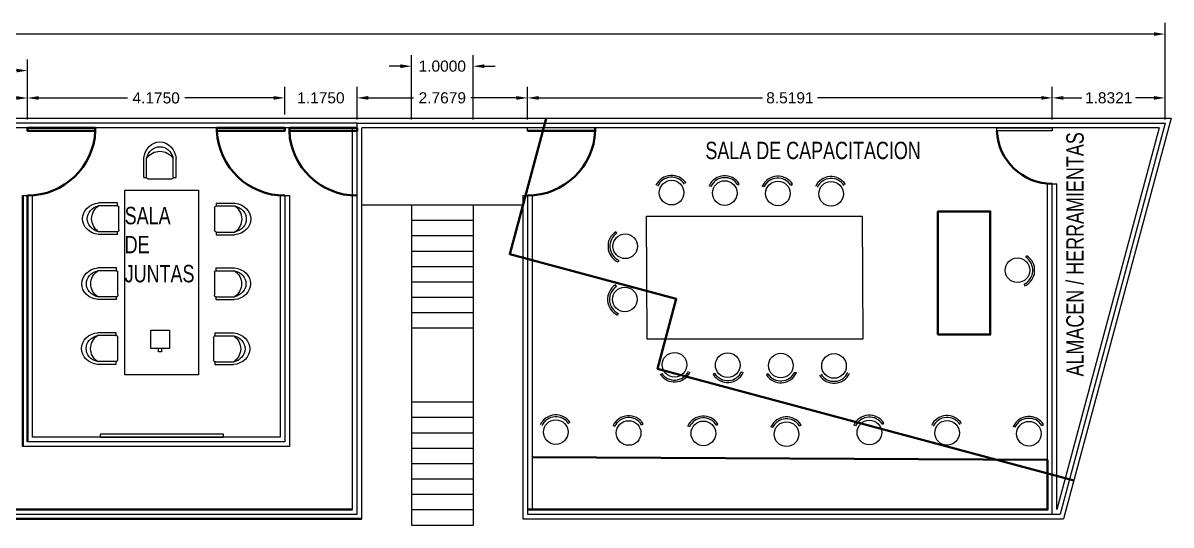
# Model space of a CAD drawing. Header units: millimetres. Extents: x 1263 to 1705, y 1248 to 1444.
# Drawn here: x 1488.14 to 1506.78, y 1388.21 to 1396.36 of the extents above; entities that cross this region are included whole.
import ezdxf
from ezdxf.lldxf.tags import DXFTag

# ---------------------------------------------------------------- set-up
doc = ezdxf.new("R2010")
doc.units = ezdxf.units.MM
doc.header["$PDMODE"] = 34
for name, color, linetype in [('1- muro de carga', 5, 'Continuous'), ('Mezanine', 6, 'Continuous'), ('mobiliario', 8, 'Continuous'), ('MUEBLES', 43, 'Continuous')]:
    doc.layers.add(name, color=color, linetype=linetype)
doc.layers.add('muros', color=5, linetype='Continuous', lineweight=50)
doc.styles.add('ARRAY BASE$0$STYLE1', font='swissc.ttf', dxfattribs={"width": 0.9})
doc.styles.get("Standard").update_dxf_attribs({"font": 'arial.ttf'})
tags = doc.linetypes.add('ARRAY BASE$0$CACHE', pattern=[0.24, 0.12, -0.12]).pattern_tags.tags
tags[6:7] = [DXFTag(74, 4), DXFTag(75, 0), DXFTag(340, '0'), DXFTag(46, 1.0), DXFTag(50, 0.0), DXFTag(44, 0.0), DXFTag(45, 0.0)]
tags[4:5] = [DXFTag(74, 4), DXFTag(75, 0), DXFTag(340, '0'), DXFTag(46, 1.0), DXFTag(50, 0.0), DXFTag(44, 0.0), DXFTag(45, 0.0)]
doc.dimstyles.get("Standard").update_dxf_attribs({"dimtxt": 0.18, "dimasz": 0.18, "dimexe": 0.18, "dimexo": 0.0625, "dimgap": 0.09, "dimtad": 0, "dimtih": 1, "dimtoh": 1, "dimdec": 4, "dimzin": 0, "dimdsep": 46, "dimtxsty": 'Standard', "dimcen": 0.09, "dimadec": 0, "dimazin": 0, "dimtfac": 1, "dimtdec": 4, "dimtofl": 0, "dimtmove": 0, "dimatfit": 3, "dimfxl": 1, "dimtolj": 1, "dimtzin": 0, "dimarcsym": 0})

# ---------------------------------------------------------------- blocks, each defined once
blk = doc.blocks.new('*D132')
at = {"color": 0, "lineweight": -2, "transparency": 16777216}
for p, q in [((1493.564, 1394.793), (1493.564, 1395.322)), ((1496.331, 1394.793), (1496.331, 1395.322)), ((1493.744, 1395.142), (1494.482, 1395.142)), ((1496.151, 1395.142), (1495.413, 1395.142))]:
    blk.add_line(p, q, dxfattribs=at)
at = {"color": 0, "transparency": 16777216}
for points in [[(1493.744, 1395.172), (1493.744, 1395.112), (1493.564, 1395.142)], [(1496.151, 1395.172), (1496.151, 1395.112), (1496.331, 1395.142)]]:
    blk.add_solid(points, dxfattribs=at)
at = {"layer": 'Defpoints', "color": 0, "transparency": 16777216}
for p in [(1496.331, 1395.142), (1493.564, 1394.731), (1496.331, 1394.731)]:
    blk.add_point(p, dxfattribs=at)
at = {"color": 0, "transparency": 16777216, "insert": (1494.947, 1395.142), "char_height": 0.18, "attachment_point": 5}
blk.add_mtext('\\A1;2.7679', dxfattribs=at)
blk = doc.blocks.new('*D133')
at = {"color": 0, "lineweight": -2, "transparency": 16777216}
for p, q in [((1496.331, 1394.874), (1496.331, 1395.322)), ((1504.851, 1394.793), (1504.851, 1395.322)), ((1496.511, 1395.142), (1500.145, 1395.142)), ((1504.671, 1395.142), (1501.037, 1395.142))]:
    blk.add_line(p, q, dxfattribs=at)
at = {"color": 0, "transparency": 16777216}
for points in [[(1496.511, 1395.172), (1496.511, 1395.112), (1496.331, 1395.142)], [(1504.671, 1395.172), (1504.671, 1395.112), (1504.851, 1395.142)]]:
    blk.add_solid(points, dxfattribs=at)
at = {"layer": 'Defpoints', "color": 0, "transparency": 16777216}
for p in [(1504.851, 1395.142), (1496.331, 1394.812), (1504.851, 1394.731)]:
    blk.add_point(p, dxfattribs=at)
at = {"color": 0, "transparency": 16777216, "insert": (1500.591, 1395.142), "char_height": 0.18, "attachment_point": 5}
blk.add_mtext('\\A1;8.5191', dxfattribs=at)
blk = doc.blocks.new('*D110')
at = {"color": 0, "lineweight": -2, "transparency": 16777216}
for p, q in [((1504.851, 1394.876), (1504.85, 1395.322)), ((1506.683, 1394.876), (1506.683, 1395.322)), ((1505.03, 1395.142), (1505.329, 1395.142)), ((1506.503, 1395.142), (1506.204, 1395.142))]:
    blk.add_line(p, q, dxfattribs=at)
at = {"color": 0, "transparency": 16777216}
for points in [[(1505.03, 1395.172), (1505.03, 1395.112), (1504.851, 1395.142)], [(1506.503, 1395.172), (1506.503, 1395.112), (1506.683, 1395.142)]]:
    blk.add_solid(points, dxfattribs=at)
at = {"layer": 'Defpoints', "color": 0, "transparency": 16777216}
for p in [(1506.683, 1395.142), (1504.851, 1394.814), (1506.683, 1394.814)]:
    blk.add_point(p, dxfattribs=at)
at = {"color": 0, "transparency": 16777216, "insert": (1505.767, 1395.142), "char_height": 0.18, "attachment_point": 5}
blk.add_mtext('\\A1;1.8321', dxfattribs=at)
blk = doc.blocks.new('*D135')
at = {"color": 0, "lineweight": -2, "transparency": 16777216}
for p, q in [((1481.863, 1394.793), (1481.863, 1395.766)), ((1488.214, 1394.793), (1488.214, 1395.766)), ((1482.043, 1395.586), (1484.592, 1395.586)), ((1488.034, 1395.586), (1485.485, 1395.586))]:
    blk.add_line(p, q, dxfattribs=at)
at = {"color": 0, "transparency": 16777216}
for points in [[(1482.043, 1395.616), (1482.043, 1395.556), (1481.863, 1395.586)], [(1488.034, 1395.616), (1488.034, 1395.556), (1488.214, 1395.586)]]:
    blk.add_solid(points, dxfattribs=at)
at = {"layer": 'Defpoints', "color": 0, "transparency": 16777216}
for p in [(1488.214, 1395.586), (1481.863, 1394.731), (1488.214, 1394.731)]:
    blk.add_point(p, dxfattribs=at)
at = {"color": 0, "transparency": 16777216, "insert": (1485.038, 1395.586), "char_height": 0.18, "attachment_point": 5}
blk.add_mtext('\\A1;6.3501', dxfattribs=at)
blk = doc.blocks.new('*D111')
at = {"color": 0, "lineweight": -2, "transparency": 16777216}
for p, q in [((1485.039, 1394.872), (1485.038, 1395.32)), ((1488.214, 1394.873), (1488.213, 1395.321)), ((1485.218, 1395.14), (1486.163, 1395.14)), ((1488.033, 1395.141), (1487.089, 1395.141))]:
    blk.add_line(p, q, dxfattribs=at)
at = {"color": 0, "transparency": 16777216}
for points in [[(1485.218, 1395.17), (1485.218, 1395.11), (1485.038, 1395.14)], [(1488.033, 1395.171), (1488.033, 1395.111), (1488.213, 1395.141)]]:
    blk.add_solid(points, dxfattribs=at)
at = {"layer": 'Defpoints', "color": 0, "transparency": 16777216}
for p in [(1488.213, 1395.141), (1485.039, 1394.81), (1488.214, 1394.81)]:
    blk.add_point(p, dxfattribs=at)
at = {"color": 0, "transparency": 16777216, "insert": (1486.626, 1395.141), "char_height": 0.18, "attachment_point": 5}
blk.add_mtext('\\A1;3.1750', dxfattribs=at)
blk = doc.blocks.new('*D136')
at = {"color": 0, "lineweight": -2, "transparency": 16777216}
for p, q in [((1488.214, 1394.873), (1488.213, 1395.321)), ((1492.389, 1394.874), (1492.388, 1395.322)), ((1488.393, 1395.141), (1489.834, 1395.141)), ((1492.208, 1395.142), (1490.768, 1395.141))]:
    blk.add_line(p, q, dxfattribs=at)
at = {"color": 0, "transparency": 16777216}
for points in [[(1488.393, 1395.171), (1488.393, 1395.111), (1488.213, 1395.141)], [(1492.208, 1395.172), (1492.208, 1395.112), (1492.388, 1395.142)]]:
    blk.add_solid(points, dxfattribs=at)
at = {"layer": 'Defpoints', "color": 0, "transparency": 16777216}
for p in [(1492.388, 1395.142), (1488.214, 1394.81), (1492.389, 1394.811)]:
    blk.add_point(p, dxfattribs=at)
at = {"color": 0, "transparency": 16777216, "insert": (1490.301, 1395.141), "char_height": 0.18, "attachment_point": 5}
blk.add_mtext('\\A1;4.1750', dxfattribs=at)
blk = doc.blocks.new('*D112')
at = {"color": 0, "lineweight": -2, "transparency": 16777216}
for p, q in [((1492.389, 1394.874), (1492.388, 1395.322)), ((1493.564, 1394.874), (1493.563, 1395.322)), ((1492.208, 1395.142), (1492.028, 1395.142)), ((1493.743, 1395.142), (1493.923, 1395.142))]:
    blk.add_line(p, q, dxfattribs=at)
at = {"color": 0, "transparency": 16777216}
for points in [[(1492.208, 1395.172), (1492.208, 1395.112), (1492.388, 1395.142)], [(1493.743, 1395.172), (1493.743, 1395.112), (1493.563, 1395.142)]]:
    blk.add_solid(points, dxfattribs=at)
at = {"layer": 'Defpoints', "color": 0, "transparency": 16777216}
for p in [(1493.563, 1395.142), (1492.389, 1394.811), (1493.564, 1394.811)]:
    blk.add_point(p, dxfattribs=at)
at = {"color": 0, "transparency": 16777216, "insert": (1492.976, 1395.142), "char_height": 0.18, "attachment_point": 5}
blk.add_mtext('\\A1;1.1750', dxfattribs=at)
blk = doc.blocks.new('*D137')
at = {"color": 0, "lineweight": -2, "transparency": 16777216}
for p, q in [((1462.864, 1394.793), (1462.864, 1396.359)), ((1506.682, 1394.793), (1506.682, 1396.359)), ((1463.044, 1396.179), (1484.236, 1396.179)), ((1506.502, 1396.179), (1485.31, 1396.179))]:
    blk.add_line(p, q, dxfattribs=at)
at = {"color": 0, "transparency": 16777216}
for points in [[(1463.044, 1396.209), (1463.044, 1396.149), (1462.864, 1396.179)], [(1506.502, 1396.209), (1506.502, 1396.149), (1506.682, 1396.179)]]:
    blk.add_solid(points, dxfattribs=at)
at = {"layer": 'Defpoints', "color": 0, "transparency": 16777216}
for p in [(1506.682, 1396.179), (1462.864, 1394.731), (1506.682, 1394.731)]:
    blk.add_point(p, dxfattribs=at)
at = {"color": 0, "transparency": 16777216, "insert": (1484.773, 1396.179), "char_height": 0.18, "attachment_point": 5}
blk.add_mtext('\\A1;43.8186', dxfattribs=at)
blk = doc.blocks.new('*D140')
at = {"color": 0, "lineweight": -2, "transparency": 16777216}
for p, q in [((1494.447, 1394.793), (1494.447, 1395.837)), ((1495.447, 1394.793), (1495.447, 1395.837)), ((1494.267, 1395.657), (1494.087, 1395.657)), ((1495.627, 1395.657), (1495.807, 1395.657))]:
    blk.add_line(p, q, dxfattribs=at)
at = {"color": 0, "transparency": 16777216}
for points in [[(1494.267, 1395.687), (1494.267, 1395.627), (1494.447, 1395.657)], [(1495.627, 1395.687), (1495.627, 1395.627), (1495.447, 1395.657)]]:
    blk.add_solid(points, dxfattribs=at)
at = {"layer": 'Defpoints', "color": 0, "transparency": 16777216}
for p in [(1495.447, 1395.657), (1494.447, 1394.731), (1495.447, 1394.731)]:
    blk.add_point(p, dxfattribs=at)
at = {"color": 0, "transparency": 16777216, "insert": (1494.947, 1395.657), "char_height": 0.18, "attachment_point": 5}
blk.add_mtext('\\A1;1.0000', dxfattribs=at)

msp = doc.modelspace()

# ---------------------------------------------------------------- linework, layer by layer
at = {"color": 6}
for p, q in [((1506.68217, 1394.73073), (1504.98069, 1388.38073)), ((1504.85078, 1388.38073), (1504.85058, 1393.74697)), ((1496.33143, 1393.55573), (1496.33143, 1388.38073)), ((1496.33143, 1388.38073), (1504.98069, 1388.38073))]:
    msp.add_line(p, q, dxfattribs=at)
at = {"color": 5}
for p, q in [((1506.77946, 1394.81392), (1505.03559, 1388.30573)), ((1506.62946, 1394.81392), (1506.62943, 1394.81382)), ((1506.58707, 1394.65573), (1504.92578, 1388.45573)), ((1504.77578, 1388.45573), (1504.77578, 1393.74697)), ((1504.77578, 1393.74697), (1504.92578, 1393.74697)), ((1504.92578, 1388.45573), (1504.92578, 1393.74697)), ((1496.25643, 1393.55573), (1496.25643, 1388.30573)), ((1496.40643, 1393.55829), (1496.40643, 1388.45573)), ((1496.40643, 1388.45573), (1504.77578, 1388.45573)), ((1496.25643, 1388.30573), (1505.03559, 1388.30573))]:
    msp.add_line(p, q, dxfattribs=at)
for p, q in [((1496.33143, 1394.60573), (1496.33143, 1394.65573)), ((1503.95093, 1394.65573), (1504.85078, 1394.65573)), ((1504.85078, 1394.65573), (1504.85093, 1394.60573)), ((1496.40643, 1389.30573), (1496.40643, 1388.45573))]:
    msp.add_line(p, q)
msp.add_lwpolyline([(1501.76301, 1393.22335), (1501.77371, 1391.22335), (1498.27371, 1391.22335), (1498.26301, 1393.22335)], close=True)
at = {"layer": '1- muro de carga', "lineweight": 25}
msp.add_line((1462.78852, 1394.80573), (1506.77946, 1394.81392), dxfattribs=at)
at = {"layer": 'Mezanine', "ltscale": 2}
for p, q in [((1493.56352, 1394.73073), (1462.86352, 1394.73073)), ((1493.63852, 1393.40573), (1496.25643, 1393.40573)), ((1494.44747, 1393.40573), (1494.44747, 1388.20573)), ((1495.44747, 1393.40573), (1495.44747, 1388.20573)), ((1494.44747, 1393.15573), (1495.44747, 1393.15573)), ((1494.44747, 1392.90573), (1495.44747, 1392.90573)), ((1494.44747, 1392.65573), (1495.44747, 1392.65573)), ((1494.44747, 1392.40573), (1495.44747, 1392.40573)), ((1494.44747, 1392.15573), (1495.44747, 1392.15573)), ((1494.44747, 1391.90573), (1495.44747, 1391.90573)), ((1494.44747, 1391.65573), (1495.44747, 1391.65573)), ((1494.44747, 1391.40573), (1495.44747, 1391.40573)), ((1494.44747, 1390.20573), (1495.44747, 1390.20573)), ((1494.44747, 1389.95573), (1495.44747, 1389.95573)), ((1494.44747, 1389.70573), (1495.44747, 1389.70573)), ((1494.44747, 1389.45573), (1495.44747, 1389.45573)), ((1494.44747, 1389.20573), (1495.44747, 1389.20573)), ((1494.44747, 1388.95573), (1495.44747, 1388.95573)), ((1494.44747, 1388.70573), (1495.44747, 1388.70573)), ((1494.44747, 1388.45573), (1495.44747, 1388.45573)), ((1494.44747, 1388.20573), (1495.44747, 1388.20573))]:
    msp.add_line(p, q, dxfattribs=at)
at = {"layer": 'Mezanine', "color": 6, "ltscale": 2}
for p, q in [((1493.56352, 1394.73073), (1506.68217, 1394.73073)), ((1493.56352, 1388.38073), (1493.56352, 1394.73073)), ((1492.38852, 1394.65573), (1492.38852, 1394.60454)), ((1493.56352, 1394.65573), (1493.56352, 1394.60454)), ((1488.21352, 1389.55573), (1488.21352, 1393.5571)), ((1492.38852, 1393.55454), (1492.38852, 1389.55573)), ((1492.38852, 1389.55573), (1488.21352, 1389.55573)), ((1474.26608, 1388.38073), (1493.56352, 1388.38073))]:
    msp.add_line(p, q, dxfattribs=at)
at = {"layer": 'Mezanine', "color": 5, "ltscale": 2}
for p, q in [((1496.63206, 1394.80759), (1496.63206, 1394.80759)), ((1493.48852, 1394.65573), (1485.11352, 1394.65573)), ((1493.48852, 1388.45573), (1493.48852, 1394.65573)), ((1506.58707, 1394.65573), (1493.63852, 1394.65573)), ((1493.63852, 1388.30573), (1493.63852, 1394.65573)), ((1488.13852, 1393.5571), (1488.28852, 1393.5571)), ((1488.28852, 1393.5571), (1488.28852, 1389.63073)), ((1492.31352, 1393.5571), (1492.31352, 1389.63073)), ((1492.31352, 1393.5571), (1492.46352, 1393.5571)), ((1492.46352, 1393.5571), (1492.46352, 1389.48073)), ((1496.25643, 1393.55573), (1496.40643, 1393.55573)), ((1492.31352, 1389.63073), (1488.28852, 1389.63073)), ((1492.46352, 1389.48073), (1488.13852, 1389.4834))]:
    msp.add_line(p, q, dxfattribs=at)
at = {"layer": 'Mezanine', "color": 7, "ltscale": 2}
for p, q in [((1497.43143, 1394.65573), (1496.33143, 1394.65573)), ((1503.95093, 1394.60573), (1503.95093, 1394.65573)), ((1504.85093, 1394.60573), (1503.95093, 1394.60573)), ((1489.79014, 1390.64323), (1489.79014, 1393.64323)), ((1489.79014, 1393.64323), (1490.99014, 1393.64323)), ((1490.99014, 1393.64323), (1490.99014, 1390.64323)), ((1490.21514, 1391.07068), (1490.21514, 1391.37068)), ((1490.21514, 1391.37068), (1490.51514, 1391.37068)), ((1490.51514, 1391.37068), (1490.51514, 1391.07068)), ((1490.51514, 1391.07068), (1490.21514, 1391.07068)), ((1490.34014, 1391.02068), (1490.34014, 1391.07068)), ((1490.39014, 1391.02068), (1490.34014, 1391.02068)), ((1490.39014, 1391.07068), (1490.39014, 1391.02068)), ((1490.99014, 1390.64323), (1489.79014, 1390.64323)), ((1491.39625, 1389.68073), (1489.39625, 1389.68073)), ((1489.39625, 1389.63073), (1489.39625, 1389.68073)), ((1489.39625, 1389.63073), (1491.39625, 1389.63073)), ((1491.39625, 1389.63073), (1491.39625, 1389.68073))]:
    msp.add_line(p, q, dxfattribs=at)
at = {"layer": 'mobiliario', "color": 7}
for points in [[(1499.30711, 1393.70324), (1499.27996, 1393.71599)], [(1499.7437, 1393.73207), (1499.76894, 1393.74829)], [(1500.17031, 1393.69666), (1500.14316, 1393.70942)], [(1500.60689, 1393.72549), (1500.63213, 1393.74171)], [(1497.78203, 1392.94283), (1497.76581, 1392.96807)], [(1497.81086, 1392.50624), (1497.7981, 1392.47909)], [(1504.42099, 1392.55382), (1504.4372, 1392.57906)], [(1504.39216, 1392.11724), (1504.40491, 1392.09009)], [(1497.77546, 1392.07963), (1497.75924, 1392.10487)], [(1497.80429, 1391.64305), (1497.79153, 1391.6159)], [(1499.37055, 1390.66706), (1499.34531, 1390.65084)], [(1499.80713, 1390.69589), (1499.83428, 1390.68313)], [(1500.23374, 1390.66048), (1500.20851, 1390.64427)], [(1500.67033, 1390.68932), (1500.69748, 1390.67656)], [(1497.74648, 1389.80678), (1497.71933, 1389.81954)], [(1498.18306, 1389.83562), (1498.2083, 1389.85183)], [(1498.96017, 1389.80096), (1498.93302, 1389.81372)], [(1499.39676, 1389.82979), (1499.42199, 1389.84601)], [(1500.30995, 1389.78781), (1500.2828, 1389.80057)], [(1500.74654, 1389.81664), (1500.77177, 1389.83286)], [(1501.6555, 1389.81487), (1501.62835, 1389.82763)], [(1502.09209, 1389.8437), (1502.11732, 1389.85992)], [(1504.24509, 1389.79514), (1504.21794, 1389.8079)], [(1504.68167, 1389.82397), (1504.70691, 1389.84019)]]:
    msp.add_lwpolyline(points, dxfattribs=at)
for centre in [(1498.67018, 1393.60349), (1499.53338, 1393.59691), (1500.39657, 1393.59034), (1501.25977, 1393.58376), (1497.91718, 1392.73251), (1504.28583, 1392.3435), (1497.91061, 1391.86931), (1498.71767, 1390.80879), (1499.58087, 1390.80221), (1500.44406, 1390.79564), (1501.30726, 1390.78906), (1496.78978, 1389.71513), (1497.97274, 1389.70046), (1499.18644, 1389.69464), (1500.53622, 1389.68149), (1501.88177, 1389.70855), (1503.14318, 1389.70275), (1504.47135, 1389.68882)]:
    msp.add_circle(centre, 0.2, dxfattribs=at)
for centre, radius, start, end in [((1498.67018, 1393.60349), 0.28, 32.725104, 154.831473), ((1498.67018, 1393.60349), 0.25, 32.725104, 154.831473), ((1499.53338, 1393.59691), 0.28, 32.725104, 154.831473), ((1499.53338, 1393.59691), 0.25, 32.725104, 154.831473), ((1500.39657, 1393.59034), 0.28, 32.725104, 154.831473), ((1500.39657, 1393.59034), 0.25, 32.725104, 154.831473), ((1501.25977, 1393.58376), 0.28, 32.725104, 154.831473), ((1501.25977, 1393.58376), 0.25, 32.725104, 154.831473), ((1497.91718, 1392.73251), 0.28, 122.725104, 244.831473), ((1497.91718, 1392.73251), 0.25, 122.725104, 244.831473), ((1504.28583, 1392.3435), 0.25, 295.168527, 57.274896), ((1504.28583, 1392.3435), 0.28, 295.168527, 57.274896), ((1497.91061, 1391.86931), 0.28, 122.725104, 244.831473), ((1497.91061, 1391.86931), 0.25, 122.725104, 244.831473), ((1498.71767, 1390.80879), 0.28, 212.725104, 334.831473), ((1498.71767, 1390.80879), 0.25, 212.725104, 334.831473), ((1499.58087, 1390.80221), 0.28, 212.725104, 334.831473), ((1499.58087, 1390.80221), 0.25, 212.725104, 334.831473), ((1500.44406, 1390.79564), 0.28, 212.725104, 334.831473), ((1500.44406, 1390.79564), 0.25, 212.725104, 334.831473), ((1501.30726, 1390.78906), 0.28, 212.725104, 334.831473), ((1501.30726, 1390.78906), 0.25, 212.725104, 334.831473), ((1496.78978, 1389.71513), 0.28, 32.725104, 154.831473), ((1496.78978, 1389.71513), 0.25, 32.725104, 154.831473), ((1497.97274, 1389.70046), 0.28, 32.725104, 154.831473), ((1497.97274, 1389.70046), 0.25, 32.725104, 154.831473), ((1499.18644, 1389.69464), 0.28, 32.725104, 154.831473), ((1499.18644, 1389.69464), 0.25, 32.725104, 154.831473), ((1500.53622, 1389.68149), 0.28, 32.725104, 154.831473), ((1500.53622, 1389.68149), 0.25, 32.725104, 154.831473), ((1501.88177, 1389.70855), 0.28, 32.725104, 154.831473), ((1501.88177, 1389.70855), 0.25, 32.725104, 154.831473), ((1503.14318, 1389.70275), 0.28, 32.725104, 154.831473), ((1503.14318, 1389.70275), 0.25, 32.725104, 154.831473), ((1504.47135, 1389.68882), 0.28, 32.725104, 154.831473), ((1504.47135, 1389.68882), 0.25, 32.725104, 154.831473)]:
    msp.add_arc(centre, radius, start, end, dxfattribs=at)
at = {"layer": 'MUEBLES', "color": 7}
for p, q in [((1490.09949, 1393.84959), (1490.09949, 1394.16119)), ((1490.14581, 1393.85621), (1490.14581, 1394.16119)), ((1490.57814, 1393.85621), (1490.57814, 1394.16119)), ((1490.62446, 1393.84959), (1490.62446, 1394.15791)), ((1490.09949, 1393.84959), (1490.14581, 1393.84959)), ((1490.17206, 1393.82621), (1490.55189, 1393.82621)), ((1490.57769, 1393.84959), (1490.62446, 1393.84959)), ((1489.67193, 1393.43665), (1489.36977, 1393.43665)), ((1489.67193, 1393.39082), (1489.67193, 1393.43665)), ((1491.27327, 1393.43264), (1491.57864, 1393.43264)), ((1491.27327, 1393.43264), (1491.27327, 1393.38724)), ((1489.66543, 1393.39126), (1489.36656, 1393.39126)), ((1489.69483, 1392.9933), (1489.69483, 1393.36553)), ((1491.25037, 1393.36151), (1491.25037, 1392.98928)), ((1491.27977, 1393.38724), (1491.57864, 1393.38724)), ((1489.66543, 1392.96757), (1489.36656, 1392.96757)), ((1489.67193, 1392.92218), (1489.36656, 1392.92218)), ((1489.67193, 1392.92218), (1489.67193, 1392.96757)), ((1491.27327, 1392.964), (1491.27327, 1392.91816)), ((1491.27327, 1392.91816), (1491.57543, 1392.91816)), ((1491.27977, 1392.96356), (1491.57864, 1392.96356)), ((1489.652, 1392.33527), (1489.35313, 1392.33527)), ((1489.6585, 1392.38067), (1489.35634, 1392.38067)), ((1489.6585, 1392.33483), (1489.6585, 1392.38067)), ((1489.6814, 1391.93731), (1489.6814, 1392.30955)), ((1491.24622, 1392.30955), (1491.24622, 1391.93731)), ((1491.26913, 1392.38067), (1491.57449, 1392.38067)), ((1491.26913, 1392.38067), (1491.26913, 1392.33527)), ((1491.27562, 1392.33527), (1491.57449, 1392.33527)), ((1489.652, 1391.91159), (1489.35313, 1391.91159)), ((1489.6585, 1391.86619), (1489.35313, 1391.86619)), ((1489.6585, 1391.86619), (1489.6585, 1391.91159)), ((1491.26913, 1391.91203), (1491.26913, 1391.86619)), ((1491.26913, 1391.86619), (1491.57128, 1391.86619)), ((1491.27562, 1391.91159), (1491.57449, 1391.91159)), ((1489.64786, 1391.28331), (1489.34898, 1391.28331)), ((1489.65435, 1391.3287), (1489.3522, 1391.3287)), ((1489.65435, 1391.28287), (1489.65435, 1391.3287)), ((1489.67726, 1390.88535), (1489.67726, 1391.25758)), ((1491.23279, 1391.25356), (1491.23279, 1390.88133)), ((1491.2557, 1391.32468), (1491.56106, 1391.32468)), ((1491.2557, 1391.32468), (1491.2557, 1391.27929)), ((1491.26219, 1391.27929), (1491.56106, 1391.27929)), ((1489.64786, 1390.85962), (1489.34898, 1390.85962)), ((1489.65435, 1390.81423), (1489.34898, 1390.81423)), ((1489.65435, 1390.81423), (1489.65435, 1390.85962)), ((1491.2557, 1390.85604), (1491.2557, 1390.81021)), ((1491.2557, 1390.81021), (1491.55785, 1390.81021)), ((1491.26219, 1390.8556), (1491.56106, 1390.8556))]:
    msp.add_line(p, q, dxfattribs=at)
at = {"layer": 'MUEBLES', "color": 7, "extrusion": (0, 0, -1)}
for centre, major_axis, start_param, end_param in [((1490.36181, 1394.12411), (0, -0.30208), 1.69383332, 4.60028491), ((1490.36197, 1394.09384), (0, -0.25606), 1.83694126, 4.44624405), ((1490.36197, 1393.95333), (0, -0.32285), 2.27024752, 4.01293779), ((1490.17206, 1393.85621), (0, -0.03), 0, 1.57079633), ((1490.55189, 1393.85621), (0, -0.03), 4.71238898, 6.28318531), ((1489.40289, 1393.17925), (0.29603, 0), 1.69383332, 4.60028491), ((1491.54231, 1393.17556), (-0.29603, 0), 1.69383332, 4.60028491), ((1489.43256, 1393.17941), (0.25094, 0), 1.83694126, 4.44624405), ((1489.57025, 1393.17941), (0.3164, 0), 2.27024752, 4.01293779), ((1489.66543, 1393.36553), (0.0294, 0), 4.71238898, 6.28318531), ((1491.27977, 1393.36151), (-0.0294, 0), 0, 1.57079633), ((1491.37495, 1393.1754), (-0.3164, 0), 2.27024752, 4.01293779), ((1491.51264, 1393.1754), (-0.25094, 0), 1.83694126, 4.44624405), ((1489.66543, 1392.9933), (0.0294, 0), 0, 1.57079633), ((1491.27977, 1392.98928), (-0.0294, 0), 4.71238898, 6.28318531), ((1489.38946, 1392.12326), (0.29603, 0), 1.69383332, 4.60028491), ((1489.41913, 1392.12343), (0.25094, 0), 1.83694126, 4.44624405), ((1489.55682, 1392.12343), (0.3164, 0), 2.27024752, 4.01293779), ((1489.652, 1392.30955), (0.0294, 0), 4.71238898, 6.28318531), ((1491.27562, 1392.30955), (-0.0294, 0), 0, 1.57079633), ((1491.53816, 1392.1236), (-0.29603, 0), 1.69383332, 4.60028491), ((1491.3708, 1392.12343), (-0.3164, 0), 2.27024752, 4.01293779), ((1491.50849, 1392.12343), (-0.25094, 0), 1.83694126, 4.44624405), ((1489.652, 1391.93731), (0.0294, 0), 0, 1.57079633), ((1491.27562, 1391.93731), (-0.0294, 0), 4.71238898, 6.28318531), ((1489.38531, 1391.0713), (0.29603, 0), 1.69383332, 4.60028491), ((1489.41498, 1391.07146), (0.25094, 0), 1.83694126, 4.44624405), ((1489.55268, 1391.07146), (0.3164, 0), 2.27024752, 4.01293779), ((1489.64786, 1391.25758), (0.0294, 0), 4.71238898, 6.28318531), ((1491.26219, 1391.25356), (-0.0294, 0), 0, 1.57079633), ((1491.52473, 1391.06761), (-0.29603, 0), 1.69383332, 4.60028491), ((1491.35737, 1391.06745), (-0.3164, 0), 2.27024752, 4.01293779), ((1491.49506, 1391.06745), (-0.25094, 0), 1.83694126, 4.44624405), ((1489.64786, 1390.88535), (0.0294, 0), 0, 1.57079633), ((1491.26219, 1390.88133), (-0.0294, 0), 4.71238898, 6.28318531)]:
    msp.add_ellipse(centre, major_axis=major_axis, ratio=0.875, start_param=start_param, end_param=end_param, dxfattribs=at)
at = {"layer": 'muros', "color": 7, "ltscale": 2}
for p, q in [((1497.43143, 1394.60573), (1496.33143, 1394.60573)), ((1497.43143, 1394.65573), (1497.43143, 1394.60573))]:
    msp.add_line(p, q, dxfattribs=at)
at = {"layer": 'muros', "ltscale": 2}
msp.add_line((1488.21352, 1393.5571), (1488.21352, 1389.55573), dxfattribs=at)
at = {"layer": 'muros', "color": 1, "linetype": 'ARRAY BASE$0$CACHE', "ltscale": 2}
msp.add_lwpolyline([(1505.20325, 1388.93143), (1498.44177, 1390.74317), (1498.74593, 1391.87832), (1496.04134, 1392.60301), (1496.63206, 1394.80759)], dxfattribs=at)
at = {"layer": 'muros', "color": 7, "ltscale": 2}
for points in [[(1488.21352, 1394.65573), (1489.31352, 1394.65573), (1489.31352, 1394.60573), (1488.21352, 1394.60573)], [(1492.38852, 1394.65454), (1491.28852, 1394.65454), (1491.28852, 1394.60454), (1492.38852, 1394.60454)], [(1493.56352, 1394.65454), (1492.46352, 1394.65454), (1492.46352, 1394.60454), (1493.56352, 1394.60454)]]:
    msp.add_lwpolyline(points, close=True, dxfattribs=at)
at = {"layer": 'muros', "ltscale": 2}
for points in [[(1488.13852, 1389.48073), (1488.13852, 1393.5571)], [(1474.34108, 1388.45573), (1493.48852, 1388.45573)], [(1493.63852, 1388.30573), (1487.13852, 1388.30573)]]:
    msp.add_lwpolyline(points, dxfattribs=at)
at = {"layer": 'muros', "color": 7, "ltscale": 2}
for points in [[(1502.99539, 1391.29888), (1502.99539, 1393.29888), (1503.84539, 1393.29888), (1503.84539, 1391.29888), (1502.99539, 1391.29888)], [(1496.33143, 1388.45573), (1497.33143, 1388.45573), (1504.77578, 1388.45573), (1504.77575, 1389.26311)], [(1504.77575, 1389.26311), (1496.40643, 1389.30573)]]:
    msp.add_lwpolyline(points, dxfattribs=at)
for centre, radius, start, end in [((1488.21352, 1394.65692), 1.10119, 270, 357.33556), ((1492.38852, 1394.65573), 1.10119, 182.66444, 270), ((1493.56352, 1394.65573), 1.10119, 182.66444, 270), ((1496.33143, 1394.65692), 1.10119, 270, 357.33556), ((1504.85058, 1394.6476), 0.90063, 182.66444, 270)]:
    msp.add_arc(centre, radius, start, end, dxfattribs=at)

# ---------------------------------------------------------------- texts
at = {"insert": (1505.07867, 1390.61829), "char_height": 0.2826777, "attachment_point": 1, "rotation": 90, "style": 'ARRAY BASE$0$STYLE1'}
msp.add_mtext_dynamic_manual_height_columns('ALMACEN / HERRAMIENTAS', width=4.0962702, gutter_width=1.41339, heights=[0.25098], dxfattribs=at)
at = {"char_height": 0.2826777, "style": 'ARRAY BASE$0$STYLE1'}
for s, width, heights, insert, attachment_point in [('SALA DE CAPACITACION', 3.6137247, [0.4993], (1502.71612, 1394.4299), 3), ('SALA DE JUNTAS', 0.7342347, [0], (1489.79014, 1392.14323), 7)]:
    msp.add_mtext_dynamic_manual_height_columns(s, width=width, gutter_width=1.41339, heights=heights, dxfattribs=dict(at, insert=insert, attachment_point=attachment_point))

# ---------------------------------------------------------------- dimensions: what is measured, and where the dimension line sits
at = {"color": 18, "true_color": 0x000000}
for base, p1, p2, picture, middle in [((1506.682166, 1396.17889), (1462.863522, 1394.73073), (1506.682166, 1394.73073), '*D137', (1484.772844, 1396.17889)), ((1495.44747, 1395.6571), (1494.44747, 1394.73073), (1495.44747, 1394.73073), '*D140', (1494.94747, 1395.6571)), ((1488.21352, 1395.58585), (1481.86342, 1394.73073), (1488.21352, 1394.73073), '*D135', (1485.03847, 1395.58585)), ((1496.33143, 1395.14181), (1493.56352, 1394.73073), (1496.33143, 1394.73073), '*D132', (1494.94747, 1395.14181)), ((1504.85056, 1395.14181), (1496.33143, 1394.81197), (1504.85056, 1394.73073), '*D133', (1500.591, 1395.14181))]:
    dim = msp.add_linear_dim(base=base, p1=p1, p2=p2, dimstyle='Standard', dxfattribs=at)
    dim.commit()
    dim.dimension.update_dxf_attribs({"geometry": picture, "text_midpoint": middle})
for p1, p2, distance, picture, middle in [((1485.03852, 1394.80987), (1488.21352, 1394.81046), 0.33036, '*D111', (1486.62596, 1395.14052)), ((1488.21352, 1394.81046), (1492.38852, 1394.81124), 0.33036, '*D136', (1490.30096, 1395.14121)), ((1492.38852, 1394.81124), (1493.56352, 1394.81146), 0.33036, '*D112', (1492.97596, 1395.14171)), ((1504.85056, 1394.81356), (1506.68262, 1394.8139), 0.32826, '*D110', (1505.76653, 1395.14198))]:
    dim = msp.add_aligned_dim(p1=p1, p2=p2, distance=distance, dimstyle='Standard', dxfattribs=at)
    dim.commit()
    dim.dimension.update_dxf_attribs({"geometry": picture, "text_midpoint": middle})

doc.saveas('drawing.dxf')
